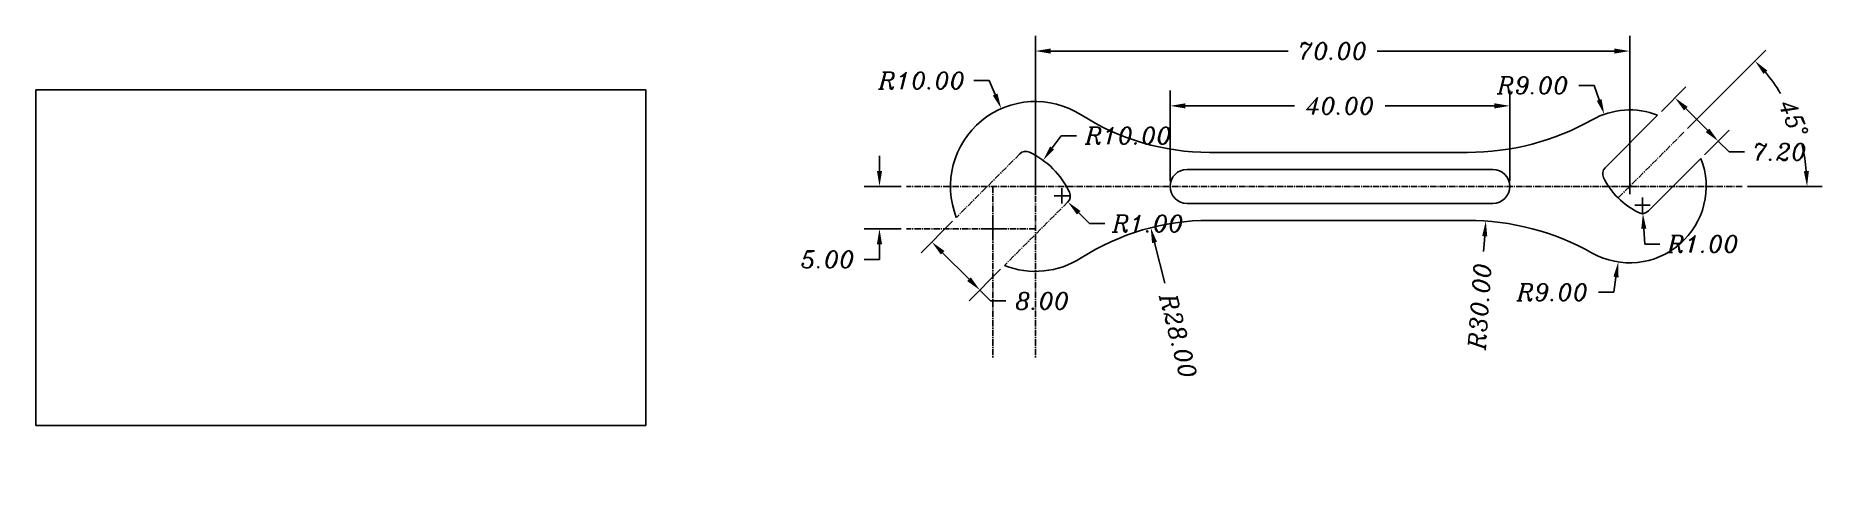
# Model space of a CAD drawing. Header units: millimetres. Extents: x 8 to 218, y -32 to 20.
import ezdxf

# ---------------------------------------------------------------- set-up
doc = ezdxf.new("R2010")
doc.units = ezdxf.units.MM
doc.header["$MEASUREMENT"] = 0
doc.linetypes.add('CENTER2', pattern=[1.125, 0.75, -0.125, 0.125, -0.125])
doc.styles.get("Standard").update_dxf_attribs({"font": 'italic_IV50.ttf'})
doc.dimstyles.get("Standard").update_dxf_attribs({"dimscale": 10, "dimtxt": 0.2, "dimasz": 0.18, "dimexe": 0.18, "dimexo": 0.0625, "dimgap": 0.09, "dimtad": 0, "dimtoh": 1, "dimzin": 0, "dimdsep": 46, "dimtxsty": 'Standard', "dimcen": 0.09, "dimclrd": 1, "dimadec": 0, "dimazin": 0, "dimtfac": 1, "dimtofl": 0, "dimtmove": 0, "dimatfit": 3, "dimfxl": 1, "dimtolj": 1, "dimtzin": 0, "dimarcsym": 0})
picture_1 = doc.add_image_def('image1.jpg', size_in_pixel=(895, 492))

# ---------------------------------------------------------------- blocks, each defined once
blk = doc.blocks.new('*D3')
at = {"color": 0, "lineweight": -2, "transparency": 16777216}
for p, q in [((141.13, 2.81), (141.13, 13.46)), ((181.13, 2.81), (181.13, 13.46))]:
    blk.add_line(p, q, dxfattribs=at)
at = {"color": 1, "lineweight": -2, "transparency": 16777216}
for p, q in [((142.93, 11.66), (155.8, 11.66)), ((179.33, 11.66), (166.47, 11.66))]:
    blk.add_line(p, q, dxfattribs=at)
at = {"color": 1, "transparency": 16777216}
for points in [[(142.93, 11.96), (142.93, 11.36), (141.13, 11.66)], [(179.33, 11.96), (179.33, 11.36), (181.13, 11.66)]]:
    blk.add_solid(points, dxfattribs=at)
at = {"layer": 'Defpoints', "color": 0, "transparency": 16777216}
for p in [(181.13, 11.66), (141.13, 2.18), (181.13, 2.18)]:
    blk.add_point(p, dxfattribs=at)
at = {"color": 0, "transparency": 16777216, "insert": (161.13, 11.66), "char_height": 2, "attachment_point": 5}
blk.add_mtext('\\A1;40.00', dxfattribs=at)
blk = doc.blocks.new('*D4')
at = {"color": 0, "lineweight": -2, "transparency": 16777216}
for p, q in [((125.27, 2.81), (125.27, 19.91)), ((195.27, 2.81), (195.27, 19.91))]:
    blk.add_line(p, q, dxfattribs=at)
at = {"color": 1, "lineweight": -2, "transparency": 16777216}
for p, q in [((127.07, 18.11), (155.03, 18.11)), ((193.47, 18.11), (165.51, 18.11))]:
    blk.add_line(p, q, dxfattribs=at)
at = {"color": 1, "transparency": 16777216}
for points in [[(127.07, 18.41), (127.07, 17.81), (125.27, 18.11)], [(193.47, 18.41), (193.47, 17.81), (195.27, 18.11)]]:
    blk.add_solid(points, dxfattribs=at)
at = {"layer": 'Defpoints', "color": 0, "transparency": 16777216}
for p in [(195.27, 18.11), (125.27, 2.18), (195.27, 2.18)]:
    blk.add_point(p, dxfattribs=at)
at = {"color": 0, "transparency": 16777216, "insert": (160.27, 18.11), "char_height": 2, "attachment_point": 5}
blk.add_mtext('\\A1;70.00', dxfattribs=at)
blk = doc.blocks.new('*D6')
at = {"color": 0, "lineweight": -2, "transparency": 16777216}
for p, q in [((199, 11), (201.87, 13.88)), ((204.09, 5.91), (206.97, 8.78))]:
    blk.add_line(p, q, dxfattribs=at)
at = {"color": 1, "lineweight": -2, "transparency": 16777216}
for p, q in [((201.87, 11.33), (204.42, 8.78)), ((205.69, 7.51), (206.97, 6.24)), ((206.97, 6.24), (208.77, 6.24))]:
    blk.add_line(p, q, dxfattribs=at)
at = {"color": 1, "transparency": 16777216}
for points in [[(202.09, 11.54), (201.66, 11.12), (200.6, 12.6)], [(204.63, 9), (204.21, 8.57), (205.69, 7.51)]]:
    blk.add_solid(points, dxfattribs=at)
at = {"layer": 'Defpoints', "color": 0, "transparency": 16777216}
for p in [(198.56, 10.56), (205.69, 7.51), (203.65, 5.47)]:
    blk.add_point(p, dxfattribs=at)
at = {"color": 0, "transparency": 16777216, "insert": (212.92, 6.24), "char_height": 2, "attachment_point": 5}
blk.add_mtext('\\A1;7.20', dxfattribs=at)
blk = doc.blocks.new('*D7')
at = {"color": 0, "lineweight": -2, "transparency": 16777216}
for p, q in [((115.52, -1.91), (111.8, -5.63)), ((121.18, -7.57), (117.46, -11.29))]:
    blk.add_line(p, q, dxfattribs=at)
at = {"color": 1, "lineweight": -2, "transparency": 16777216}
for p, q in [((114.35, -5.63), (117.46, -8.74)), ((118.73, -10.02), (120, -11.29)), ((120, -11.29), (121.8, -11.29))]:
    blk.add_line(p, q, dxfattribs=at)
at = {"color": 1, "transparency": 16777216}
for points in [[(114.56, -5.42), (114.13, -5.84), (113.07, -4.36)], [(117.67, -8.53), (117.24, -8.96), (118.73, -10.02)]]:
    blk.add_solid(points, dxfattribs=at)
at = {"layer": 'Defpoints', "color": 0, "transparency": 16777216}
for p in [(115.96, -1.47), (121.62, -7.13), (118.73, -10.02)]:
    blk.add_point(p, dxfattribs=at)
at = {"color": 0, "transparency": 16777216, "insert": (126.09, -11.29), "char_height": 2, "attachment_point": 5}
blk.add_mtext('\\A1;8.00', dxfattribs=at)
blk = doc.blocks.new('*D8')
at = {"color": 1, "lineweight": -2, "transparency": 16777216}
for p, q in [((106.91, 3.98), (106.91, 5.78)), ((106.91, -4.62), (106.91, -6.42)), ((106.91, -6.42), (105.11, -6.42))]:
    blk.add_line(p, q, dxfattribs=at)
at = {"color": 0, "lineweight": -2, "transparency": 16777216}
for p, q in [((109.45, 2.18), (105.11, 2.18)), ((109.45, -2.82), (105.11, -2.82))]:
    blk.add_line(p, q, dxfattribs=at)
at = {"color": 1, "transparency": 16777216}
for points in [[(106.61, 3.98), (107.21, 3.98), (106.91, 2.18)], [(106.61, -4.62), (107.21, -4.62), (106.91, -2.82)]]:
    blk.add_solid(points, dxfattribs=at)
at = {"layer": 'Defpoints', "color": 0, "transparency": 16777216}
for p in [(110.08, 2.18), (106.91, -2.82), (110.08, -2.82)]:
    blk.add_point(p, dxfattribs=at)
at = {"color": 0, "transparency": 16777216, "insert": (100.81, -6.42), "char_height": 2, "attachment_point": 5}
blk.add_mtext('\\A1;5.00', dxfattribs=at)
blk = doc.blocks.new('*D9')
at = {"color": 1, "lineweight": -2, "transparency": 16777216}
for p, q in [((118.01, 14.64), (119.81, 14.64)), ((119.81, 14.64), (120.53, 12.99))]:
    blk.add_line(p, q, dxfattribs=at)
at = {"color": 0, "lineweight": -2, "transparency": 16777216}
for p, q in [((124.37, 2.18), (126.17, 2.18)), ((125.27, 1.28), (125.27, 3.08))]:
    blk.add_line(p, q, dxfattribs=at)
at = {"color": 1, "transparency": 16777216}
blk.add_solid([(120.81, 13.11), (120.26, 12.87), (121.25, 11.34)], dxfattribs=at)
at = {"layer": 'Defpoints', "color": 0, "transparency": 16777216}
for p in [(121.25, 11.34), (125.27, 2.18)]:
    blk.add_point(p, dxfattribs=at)
at = {"color": 0, "transparency": 16777216, "insert": (111.89, 14.64), "char_height": 2, "attachment_point": 5}
blk.add_mtext('\\A1;R10.00', dxfattribs=at)
blk = doc.blocks.new('*D11')
at = {"color": 0, "lineweight": -2, "transparency": 16777216}
for p, q in [((127.49, 1.06), (129.29, 1.06)), ((128.39, 0.16), (128.39, 1.96))]:
    blk.add_line(p, q, dxfattribs=at)
at = {"color": 1, "lineweight": -2, "transparency": 16777216}
for p, q in [((131.64, -2.19), (130.37, -0.92)), ((133.44, -2.19), (131.64, -2.19))]:
    blk.add_line(p, q, dxfattribs=at)
at = {"color": 1, "transparency": 16777216}
blk.add_solid([(130.58, -0.71), (130.16, -1.13), (129.1, 0.35)], dxfattribs=at)
at = {"layer": 'Defpoints', "color": 0, "transparency": 16777216}
for p in [(128.39, 1.06), (129.1, 0.35)]:
    blk.add_point(p, dxfattribs=at)
at = {"color": 0, "transparency": 16777216, "insert": (138.53, -2.19), "char_height": 2, "attachment_point": 5}
blk.add_mtext('\\A1;R1.00', dxfattribs=at)
blk = doc.blocks.new('*D12')
at = {"color": 0, "lineweight": -2, "transparency": 16777216}
for p, q in [((196.76, -0.91), (196.76, 0.89)), ((195.86, -0.01), (197.66, -0.01))]:
    blk.add_line(p, q, dxfattribs=at)
at = {"color": 1, "lineweight": -2, "transparency": 16777216}
for p, q in [((197.03, -4.6), (196.92, -2.8)), ((198.83, -4.6), (197.03, -4.6))]:
    blk.add_line(p, q, dxfattribs=at)
at = {"color": 1, "transparency": 16777216}
blk.add_solid([(197.22, -2.78), (196.63, -2.82), (196.82, -1.01)], dxfattribs=at)
at = {"layer": 'Defpoints', "color": 0, "transparency": 16777216}
for p in [(196.76, -0.01), (196.82, -1.01)]:
    blk.add_point(p, dxfattribs=at)
at = {"color": 0, "transparency": 16777216, "insert": (203.91, -4.6), "char_height": 2, "attachment_point": 5}
blk.add_mtext('\\A1;R1.00', dxfattribs=at)
blk = doc.blocks.new('*D13')
at = {"color": 1, "lineweight": -2, "transparency": 16777216}
for p, q in [((189.27, 14.06), (191.07, 14.06)), ((191.07, 14.06), (191.67, 12.36))]:
    blk.add_line(p, q, dxfattribs=at)
at = {"color": 0, "lineweight": -2, "transparency": 16777216}
for p, q in [((194.37, 2.18), (196.17, 2.18)), ((195.27, 1.28), (195.27, 3.08))]:
    blk.add_line(p, q, dxfattribs=at)
at = {"color": 1, "transparency": 16777216}
blk.add_solid([(191.95, 12.46), (191.39, 12.26), (192.27, 10.67)], dxfattribs=at)
at = {"layer": 'Defpoints', "color": 0, "transparency": 16777216}
for p in [(192.27, 10.67), (195.27, 2.18)]:
    blk.add_point(p, dxfattribs=at)
at = {"color": 0, "transparency": 16777216, "insert": (183.86, 14.06), "char_height": 2, "attachment_point": 5}
blk.add_mtext('\\A1;R9.00', dxfattribs=at)
blk = doc.blocks.new('*D14')
at = {"color": 0, "lineweight": -2, "transparency": 16777216}
for p, q in [((194.37, 2.18), (196.17, 2.18)), ((195.27, 1.28), (195.27, 3.08))]:
    blk.add_line(p, q, dxfattribs=at)
at = {"color": 1, "lineweight": -2, "transparency": 16777216}
for p, q in [((191.58, -10.28), (193.38, -10.28)), ((193.38, -10.28), (193.65, -8.5))]:
    blk.add_line(p, q, dxfattribs=at)
at = {"color": 1, "transparency": 16777216}
blk.add_solid([(193.35, -8.45), (193.95, -8.54), (193.92, -6.72)], dxfattribs=at)
at = {"layer": 'Defpoints', "color": 0, "transparency": 16777216}
for p in [(195.27, 2.18), (193.92, -6.72)]:
    blk.add_point(p, dxfattribs=at)
at = {"color": 0, "transparency": 16777216, "insert": (186.17, -10.28), "char_height": 2, "attachment_point": 5}
blk.add_mtext('\\A1;R9.00', dxfattribs=at)
blk = doc.blocks.new('*D15')
at = {"color": 0, "lineweight": -2, "transparency": 16777216}
for p, q in [((202.08, 8.99), (211.3, 18.21)), ((209.13, 2.18), (217.95, 2.18))]:
    blk.add_line(p, q, dxfattribs=at)
at = {"color": 1, "lineweight": -2, "transparency": 16777216}
for start, end in [(31.6109, 40.058), (4.942, 13.3891)]:
    blk.add_arc((195.27, 2.18), 20.87, start, end, dxfattribs=at)
at = {"color": 1, "transparency": 16777216}
for points in [[(211.03, 15.41), (211.47, 15.82), (210.03, 16.94)], [(216.37, 3.99), (215.77, 3.97), (216.15, 2.18)]]:
    blk.add_solid(points, dxfattribs=at)
at = {"layer": 'Defpoints', "color": 0, "transparency": 16777216}
for p in [(201.63, 8.55), (215.43, 7.58), (125.27, 2.18), (208.5, 2.18), (193.91, 0.82)]:
    blk.add_point(p, dxfattribs=at)
at = {"color": 0, "transparency": 16777216, "insert": (214.56, 10.17), "char_height": 2, "attachment_point": 5, "rotation": 292.5}
blk.add_mtext('\\A1;45°', dxfattribs=at)
blk = doc.blocks.new('*D16')
at = {"color": 1, "lineweight": -2, "transparency": 16777216}
blk.add_line((140.52, -9.22), (139.3, -4.43), dxfattribs=at)
at = {"color": 1, "transparency": 16777216}
blk.add_solid([(139.59, -4.35), (139.01, -4.5), (138.86, -2.68)], dxfattribs=at)
at = {"layer": 'Defpoints', "color": 0, "transparency": 16777216}
for p in [(138.86, -2.68), (145.76, -29.82)]:
    blk.add_point(p, dxfattribs=at)
at = {"color": 0, "transparency": 16777216, "insert": (142.1, -15.42), "char_height": 2, "attachment_point": 5, "rotation": 284.2804}
blk.add_mtext('\\A1;R28.00', dxfattribs=at)
blk = doc.blocks.new('*D17')
at = {"color": 1, "lineweight": -2, "transparency": 16777216}
blk.add_line((178.06, -5.49), (178.19, -3.69), dxfattribs=at)
at = {"color": 1, "transparency": 16777216}
blk.add_solid([(177.89, -3.67), (178.49, -3.71), (178.32, -1.9)], dxfattribs=at)
at = {"layer": 'Defpoints', "color": 0, "transparency": 16777216}
for p in [(178.32, -1.9), (176.17, -31.82)]:
    blk.add_point(p, dxfattribs=at)
at = {"color": 0, "transparency": 16777216, "insert": (177.6, -11.92), "char_height": 2, "attachment_point": 5, "rotation": 85.8876}
blk.add_mtext('\\A1;R30.00', dxfattribs=at)
blk = doc.blocks.new('*D18')
at = {"color": 1, "lineweight": -2, "transparency": 16777216}
for p, q in [((128.31, 8.15), (127.24, 6.7)), ((130.11, 8.15), (128.31, 8.15))]:
    blk.add_line(p, q, dxfattribs=at)
at = {"color": 0, "lineweight": -2, "transparency": 16777216}
for p, q in [((120.27, -3.72), (120.27, -1.92)), ((119.37, -2.82), (121.17, -2.82))]:
    blk.add_line(p, q, dxfattribs=at)
at = {"color": 1, "transparency": 16777216}
blk.add_solid([(127, 6.88), (127.48, 6.52), (126.18, 5.25)], dxfattribs=at)
at = {"layer": 'Defpoints', "color": 0, "transparency": 16777216}
for p in [(126.18, 5.25), (120.27, -2.82)]:
    blk.add_point(p, dxfattribs=at)
at = {"color": 0, "transparency": 16777216, "insert": (136.23, 8.15), "char_height": 2, "attachment_point": 5}
blk.add_mtext('\\A1;R10.00', dxfattribs=at)

msp = doc.modelspace()

# ---------------------------------------------------------------- linework, layer by layer
for p, q in [((198.557, 10.559), (192.375, 4.377)), ((195.179, 7.181), (195.27, 7.181)), ((145.764, 6.181), (176.165, 6.181)), ((203.648, 5.468), (197.466, -0.714)), ((145.764, -1.819), (176.165, -1.819))]:
    msp.add_line(p, q)
at = {"linetype": 'CENTER2', "transparency": 33554534}
msp.add_line((201.634, 8.545), (193.906, 0.817), dxfattribs=at)
at = {"color": 1}
msp.add_line((195.27, 7.272), (195.27, 7.181), dxfattribs=at)
at = {"linetype": 'CENTER2'}
for p, q in [((123.442, 6.01), (115.961, -1.471)), ((129.099, 0.353), (121.618, -7.128))]:
    msp.add_line(p, q, dxfattribs=at)
at = {"linetype": 'CENTER2', "transparency": 33554562}
for p, q in [((125.27, 2.181), (110.079, 2.181)), ((120.27, 2.181), (120.27, -17.946)), ((208.502, 2.181), (125.27, 2.181)), ((125.27, 2.181), (125.27, -17.946)), ((125.27, -2.819), (110.079, -2.819))]:
    msp.add_line(p, q, dxfattribs=at)
msp.add_lwpolyline([(143.135, 0.181), (179.135, 0.181, 1), (179.135, 4.181), (143.135, 4.181, 1)], format="xyb", close=True)
for centre, radius, start, end in [((125.27, 2.181), 10, 57.3631, 201.42182), ((145.764, 34.181), 28, 237.3631, 270), ((195.27, 2.181), 9, 68.57818, 119.33211), ((176.165, 36.181), 30, 270, 299.33211), ((124.149, 5.303), 1, 64.47122, 135), ((120.27, -2.819), 10, 25.52878, 64.47122), ((195.27, 2.181), 9, 240.66789, 21.42182), ((193.082, 3.67), 1, 135, 206.03443), ((200.27, 7.181), 9, 206.03443, 243.96557), ((128.391, 1.06), 1, 315, 25.52878), ((128.391, 1.06), 1, 315, 25.52878), ((145.764, -29.819), 28, 90, 122.6369), ((176.165, -31.819), 30, 60.66789, 90), ((196.759, -0.007), 1, 243.96557, 315), ((125.27, 2.181), 10, 248.57818, 302.6369)]:
    msp.add_arc(centre, radius, start, end)

# ---------------------------------------------------------------- dimensions: what is measured, and where the dimension line sits
for base, p1, p2, picture, middle in [((195.27, 18.112), (125.27, 2.181), (195.27, 2.181), '*D4', (160.27, 18.112)), ((181.135, 11.659), (141.135, 2.181), (181.135, 2.181), '*D3', (161.135, 11.659))]:
    dim = msp.add_linear_dim(base=base, p1=p1, p2=p2, dimstyle='Standard')
    dim.commit()
    dim.dimension.update_dxf_attribs({"geometry": picture, "text_midpoint": middle})
dim = msp.add_angular_dim_2l(base=(215.434, 7.584), line1=((208.502, 2.181), (125.27, 2.181)), line2=((201.634, 8.545), (193.906, 0.817)), dimstyle='Standard')
dim.commit()
dim.dimension.update_dxf_attribs({"geometry": '*D15', "text_midpoint": (214.556, 10.17)})
for center, mpoint, picture, middle in [((125.27, 2.181), (121.254, 11.339), '*D9', (111.887, 14.636)), ((195.27, 2.181), (192.27, 10.666), '*D13', (183.86, 14.06)), ((120.27, -2.819), (126.179, 5.249), '*D18', (136.227, 8.153)), ((195.27, 2.181), (193.92, -6.717), '*D14', (186.17, -10.276)), ((128.391, 1.06), (129.099, 0.353), '*D11', (138.527, -2.193)), ((196.759, -0.007), (196.818, -1.005), '*D12', (203.915, -4.599))]:
    dim = msp.add_radius_dim(center=center, mpoint=mpoint, dimstyle='Standard')
    dim.commit()
    dim.dimension.update_dxf_attribs({"geometry": picture, "text_midpoint": middle})
for p1, p2, distance, picture, middle in [((198.557, 10.559), (203.648, 5.468), 2.89, '*D6', (212.922, 6.239)), ((115.961, -1.471), (121.618, -7.128), -4.084, '*D7', (126.092, -11.289))]:
    dim = msp.add_aligned_dim(p1=p1, p2=p2, distance=distance, dimstyle='Standard')
    dim.commit()
    dim.dimension.update_dxf_attribs({"geometry": picture, "text_midpoint": middle})
dim = msp.add_linear_dim(base=(106.907, -2.819), p1=(110.079, 2.181), p2=(110.079, -2.819), angle=90, dimstyle='Standard')
dim.commit()
dim.dimension.update_dxf_attribs({"geometry": '*D8', "text_midpoint": (100.809, -6.419)})
for center, mpoint, picture, middle in [((176.165, -31.819), (178.317, -1.896), '*D17', (177.596, -11.918)), ((145.764, -29.819), (138.857, -2.684), '*D16', (142.1, -15.424))]:
    dim = msp.add_radius_dim(center=center, mpoint=mpoint, dimstyle='Standard')
    dim.commit()
    dim.dimension.update_dxf_attribs({"geometry": picture, "text_midpoint": middle, "dimtype": 164})

# ---------------------------------------------------------------- pictures from other files: only their frames are drawn
image = msp.add_image(picture_1, insert=(7.538, -25.955), size_in_units=(71.851, 39.498))
image.dxf.flags = 7

doc.saveas('drawing.dxf')
